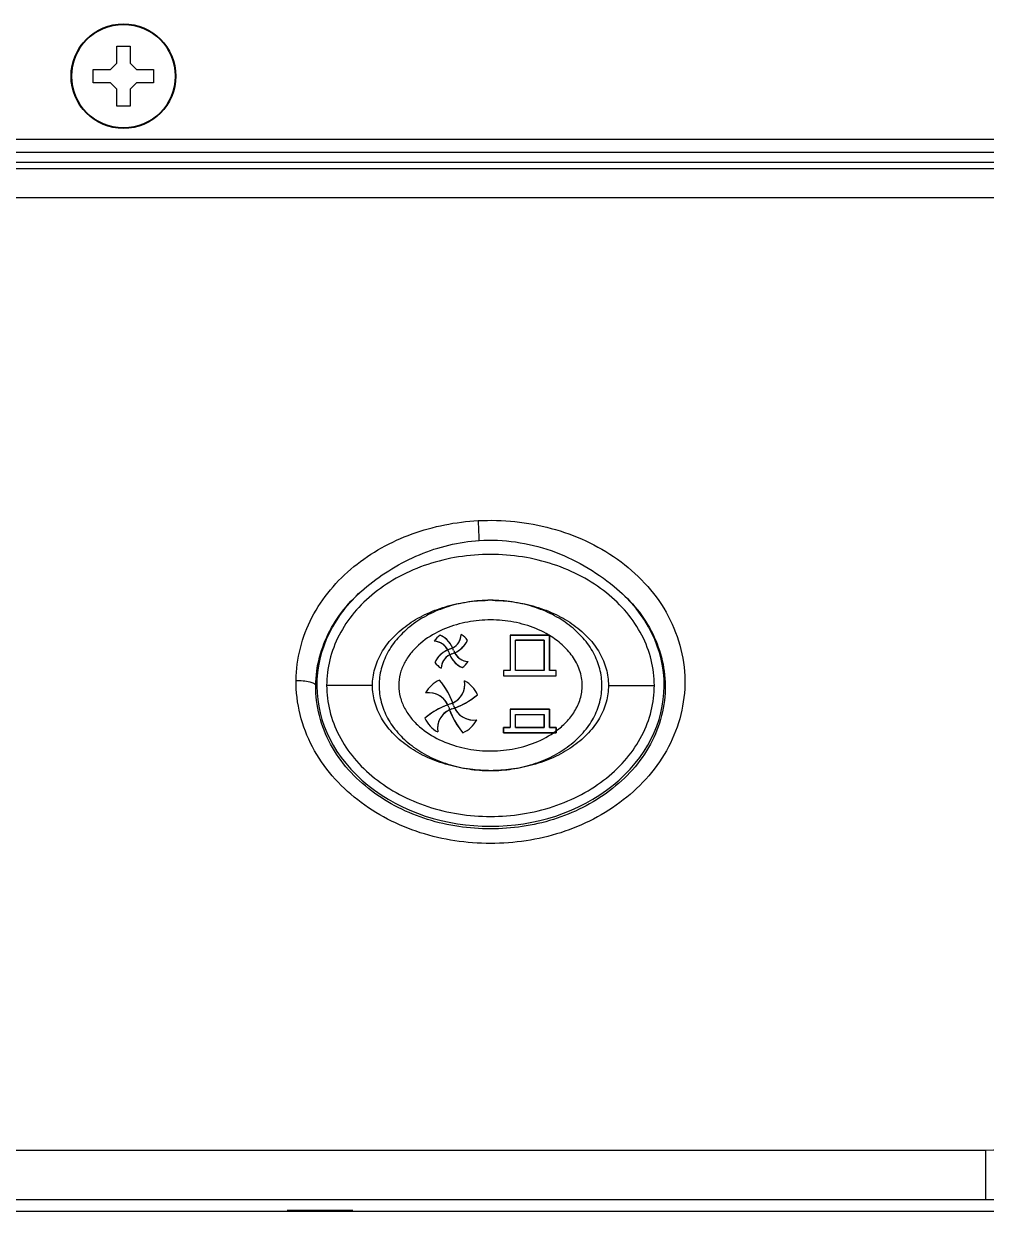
# Model space of a CAD drawing. Header units: millimetres. Extents: x -1319 to 3519, y -1539 to 2345.
# Drawn here: x 781.1 to 854.5, y -162.8 to -72.1 of the extents above; entities that cross this region are included whole.
import ezdxf

# ---------------------------------------------------------------- set-up
doc = ezdxf.new("R2010")
doc.units = ezdxf.units.MM
doc.header["$LTSCALE"] = 65.395
doc.layers.get('0').update_dxf_attribs({"linetype": 'CONTINUOUS'})

msp = doc.modelspace()

# ---------------------------------------------------------------- linework, layer by layer
at = {"linetype": 'Continuous'}
for p, q in [((788.16, -73.831), (789.16, -73.831)), ((788.16, -75.131), (788.16, -73.831)), ((789.16, -73.831), (789.16, -75.131)), ((787.66, -75.631), (788.16, -75.131)), ((789.16, -75.131), (789.66, -75.631)), ((786.36, -75.631), (787.66, -75.631)), ((786.36, -76.631), (786.36, -75.631)), ((789.66, -75.631), (790.96, -75.631)), ((790.96, -75.631), (790.96, -76.631)), ((787.66, -76.631), (786.36, -76.631)), ((788.16, -77.131), (787.66, -76.631)), ((789.66, -76.631), (789.16, -77.131)), ((790.96, -76.631), (789.66, -76.631)), ((788.16, -78.431), (788.16, -77.131)), ((789.16, -77.131), (789.16, -78.431)), ((789.16, -78.431), (788.16, -78.431)), ((233.06, -80.931), (1004.26, -80.931)), ((233.06, -81.931), (1004.26, -81.931)), ((1046.196, -83.202), (191.125, -83.202)), ((1004.26, -82.731), (233.06, -82.731)), ((922.66, -85.426), (314.66, -85.426)), ((821.16, -118.787), (818.16, -118.787)), ((818.16, -118.787), (821.16, -118.787)), ((818.16, -118.787), (818.16, -121.487)), ((818.16, -118.787), (818.16, -121.487)), ((820.76, -119.187), (818.56, -119.187)), ((818.56, -119.187), (820.76, -119.187)), ((818.56, -121.487), (818.56, -119.187)), ((818.56, -121.487), (818.56, -119.187)), ((820.76, -121.487), (820.76, -119.187)), ((820.76, -119.187), (820.76, -121.487)), ((821.16, -121.487), (821.16, -118.787)), ((821.16, -118.787), (821.16, -121.487)), ((818.16, -121.487), (817.66, -121.487)), ((818.16, -121.487), (817.66, -121.487)), ((817.66, -121.487), (817.66, -121.887)), ((817.66, -121.487), (817.66, -121.887)), ((817.66, -121.887), (821.66, -121.887)), ((817.66, -121.887), (821.66, -121.887)), ((820.76, -121.487), (818.56, -121.487)), ((820.76, -121.487), (818.56, -121.487)), ((821.66, -121.487), (821.16, -121.487)), ((821.66, -121.487), (821.16, -121.487)), ((821.66, -121.887), (821.66, -121.487)), ((821.66, -121.887), (821.66, -121.487)), ((807.66, -122.631), (804.16, -122.631)), ((825.66, -122.631), (829.16, -122.631)), ((821.16, -124.441), (818.16, -124.441)), ((818.16, -124.441), (821.16, -124.441)), ((818.16, -124.441), (818.16, -125.841)), ((818.16, -124.441), (818.16, -125.841)), ((818.56, -124.841), (820.76, -124.841)), ((818.56, -124.841), (820.76, -124.841)), ((818.56, -125.841), (818.56, -124.841)), ((818.56, -125.841), (818.56, -124.841)), ((820.76, -125.841), (820.76, -124.841)), ((820.76, -124.841), (820.76, -125.841)), ((821.16, -125.841), (821.16, -124.441)), ((821.16, -124.441), (821.16, -125.841)), ((818.16, -125.841), (817.66, -125.841)), ((817.66, -125.841), (818.16, -125.841)), ((817.66, -126.241), (817.66, -125.841)), ((817.66, -125.841), (817.66, -126.241)), ((820.76, -125.841), (818.56, -125.841)), ((818.56, -125.841), (820.76, -125.841)), ((821.66, -125.841), (821.16, -125.841)), ((821.16, -125.841), (821.66, -125.841)), ((821.66, -126.241), (821.66, -125.841)), ((821.66, -125.841), (821.66, -126.241)), ((821.66, -126.241), (817.66, -126.241)), ((817.66, -126.241), (821.66, -126.241)), ((854.442, -158.113), (382.878, -158.113)), ((854.442, -161.889), (854.442, -158.113)), ((854.442, -161.889), (382.878, -161.889)), ((622.552, -162.762), (969.768, -162.762))]:
    msp.add_line(p, q, dxfattribs=at)
for radius in [4, 3.945]:
    msp.add_circle((788.66, -76.131), radius, dxfattribs=at)
for centre, radius, start, end in [((813.66, -120.031), 1.5, 124.0172, 149.26357), ((813.66, -120.031), 1.5, 124.0172, 149.26357), ((812.329, -120.463), 1.2, 27.0339, 87.98526), ((812.329, -120.463), 1.2, 18, 87.98526), ((811.948, -120.587), 2, 24.16792, 64.12753), ((811.948, -120.587), 2, 18, 64.12753), ((813.227, -118.699), 1.2, 288, 357.98526), ((813.104, -118.319), 2, 288, 334.12753), ((813.227, -118.699), 1.2, 297.0339, 357.98526), ((813.104, -118.319), 2, 294.16792, 334.12753), ((813.66, -120.031), 1.5, 34.0172, 59.26357), ((813.66, -120.031), 1.5, 34.0172, 59.26357), ((817.562, -124.742), 6.931, 58.96831, 59.2138), ((817.592, -124.691), 6.872, 58.72141, 58.96831), ((814.216, -121.743), 2, 108, 154.12753), ((814.216, -121.743), 2, 114.16792, 154.12753), ((814.093, -121.362), 1.2, 108, 177.98526), ((814.093, -121.362), 1.2, 117.0339, 177.98526), ((815.372, -119.475), 2, 198, 244.12753), ((815.372, -119.475), 2, 204.16792, 244.12753), ((814.992, -119.598), 1.2, 198, 267.98526), ((814.992, -119.598), 1.2, 207.0339, 267.98526), ((813.66, -120.031), 1.5, 214.0172, 239.26357), ((813.66, -120.031), 1.5, 214.0172, 239.26357), ((813.66, -120.031), 1.5, 304.0172, 329.26357), ((813.66, -120.031), 1.5, 304.0172, 329.26357), ((813.66, -124.231), 2.2, 113.96357, 152.18439), ((813.66, -124.231), 2.2, 113.96357, 152.18439), ((808.334, -125.961), 5.8, 20.09537, 40.16391), ((808.334, -125.961), 5.8, 18, 40.16391), ((813.104, -122.519), 1.6, 288, 8.40593), ((813.104, -122.519), 1.6, 295.0408, 8.40593), ((813.66, -124.231), 2.2, 23.96357, 62.18439), ((813.66, -124.231), 2.2, 23.96357, 62.18439), ((811.948, -124.787), 1.6, 25.0408, 98.40593), ((811.948, -124.787), 1.6, 18, 98.40593), ((815.391, -129.557), 5.8, 108, 130.16391), ((815.391, -129.557), 5.8, 110.09537, 130.16391), ((811.93, -118.905), 5.8, 288, 310.16391), ((811.93, -118.905), 5.8, 290.09537, 310.16391), ((814.216, -125.943), 1.6, 108, 188.40593), ((814.216, -125.943), 1.6, 115.0408, 188.40593), ((818.986, -122.5), 5.8, 198, 220.16391), ((818.986, -122.5), 5.8, 200.09537, 220.16391), ((815.372, -123.675), 1.6, 198, 278.40593), ((815.372, -123.675), 1.6, 205.0408, 278.40593), ((813.66, -124.231), 2.2, 203.96357, 242.18439), ((813.66, -124.231), 2.2, 203.96357, 242.18439), ((813.66, -124.231), 2.2, 293.96357, 332.18439), ((813.66, -124.231), 2.2, 293.96357, 332.18439), ((817.5, -120.432), 7.039, 304.37721, 305.3083), ((817.598, -120.57), 6.869, 305.3109, 305.61231), ((817.671, -120.673), 6.743, 305.61126, 306.26422)]:
    msp.add_arc(centre, radius, start, end, dxfattribs=at)
msp.add_ellipse((816.66, -122.631), major_axis=(13.25, 0), ratio=0.811321, start_param=8.646207, end_param=13.345013, dxfattribs=at)
msp.add_ellipse((803.66, -162.701), major_axis=(2.5, 0), ratio=0.008727, dxfattribs=at)
for points, knots in [([(801.83, -122.243), (801.845, -120.591), (802.716, -117.227), (806.068, -113.304), (810.604, -110.814), (814.008, -110.143), (815.718, -110.054)], [0, 0, 0, 0, 0.245088, 0.493628, 0.745763, 1, 1, 1, 1]), ([(815.718, -110.054), (817.585, -109.957), (821.363, -110.341), (826.516, -112.687), (830.429, -116.767), (831.473, -120.443), (831.491, -122.243)], [0, 0, 0, 0, 0.254157, 0.506594, 0.755266, 1, 1, 1, 1]), ([(815.807, -111.567), (815.804, -111.462), (815.783, -110.958), (815.757, -110.454), (815.734, -110.055)], [0, 0, 0, 0, 0.20739, 1, 1, 1, 1]), ([(815.807, -111.567), (817.646, -111.449), (821.409, -112.012), (824.667, -113.909), (826.092, -115.081)], [0, 0, 0, 0, 0.499617, 1, 1, 1, 1]), ([(807.227, -115.081), (808.436, -114.087), (811.144, -112.426), (814.247, -111.667), (815.807, -111.567)], [0, 0, 0, 0, 0.50022, 1, 1, 1, 1]), ([(803.329, -122.631), (803.344, -121.193), (804.122, -118.26), (806.089, -116.005), (807.226, -115.082)], [0, 0, 0, 0, 0.495279, 1, 1, 1, 1]), ([(826.09, -115.079), (827.229, -116.002), (829.197, -118.258), (829.976, -121.192), (829.992, -122.631)], [0, 0, 0, 0, 0.504682, 1, 1, 1, 1]), ([(807.66, -122.631), (807.66, -122.205), (807.776, -121.354), (808.292, -120.127), (809.129, -118.996), (810.255, -118.005), (811.628, -117.191), (813.194, -116.587), (814.827, -116.229), (815.934, -116.141), (816.454, -116.132)], [0, 0, 0, 0, 0.126846, 0.253692, 0.380537, 0.507383, 0.634229, 0.761075, 0.88792, 1, 1, 1, 1]), ([(816.818, -116.132), (817.354, -116.139), (818.478, -116.226), (820.126, -116.587), (821.692, -117.191), (823.065, -118.005), (824.192, -118.996), (825.029, -120.127), (825.544, -121.354), (825.66, -122.205), (825.66, -122.631)], [0, 0, 0, 0, 0.1151, 0.241514, 0.367929, 0.494343, 0.620757, 0.747171, 0.873586, 1, 1, 1, 1]), ([(821.109, -118.787), (820.604, -118.487), (819.517, -118.01), (817.783, -117.642), (816.011, -117.598), (814.26, -117.879), (812.596, -118.497), (811.358, -119.321), (810.546, -120.177), (810.059, -120.919), (809.736, -121.747), (809.66, -122.337), (809.66, -122.631)], [0, 0, 0, 0, 0.124971, 0.249985, 0.375029, 0.50006, 0.625047, 0.74992, 0.812484, 0.875029, 0.93753, 1, 1, 1, 1]), ([(823.66, -122.631), (823.66, -122.235), (823.52, -121.438), (822.954, -120.377), (822.145, -119.493), (821.499, -119.024), (821.16, -118.818)], [0, 0, 0, 0, 0.249578, 0.499496, 0.749686, 1, 1, 1, 1]), ([(831.491, -122.243), (831.506, -123.987), (830.6, -127.567), (826.971, -131.651), (822.098, -134.16), (816.66, -134.955), (811.222, -134.161), (806.35, -131.65), (802.719, -127.567), (801.814, -123.987), (801.83, -122.243)], [0, 0, 0, 0, 0.122548, 0.246883, 0.373004, 0.499998, 0.626996, 0.753118, 0.877454, 1, 1, 1, 1]), ([(801.83, -122.243), (802.179, -122.246), (802.66, -122.29), (803.151, -122.439), (803.32, -122.567), (803.329, -122.631)], [0, 0, 0, 0, 0.658251, 0.878265, 1, 1, 1, 1]), ([(829.992, -122.631), (830.008, -124.173), (829.177, -127.351), (825.888, -130.926), (821.522, -133.121), (816.66, -133.809), (811.799, -133.121), (807.432, -130.926), (804.143, -127.351), (803.312, -124.173), (803.329, -122.631)], [0, 0, 0, 0, 0.121683, 0.245944, 0.37244, 0.499998, 0.627559, 0.754059, 0.878321, 1, 1, 1, 1]), ([(816.502, -129.13), (815.966, -129.123), (814.842, -129.036), (813.194, -128.675), (811.628, -128.07), (810.255, -127.257), (809.129, -126.265), (808.292, -125.134), (807.776, -123.907), (807.66, -123.056), (807.66, -122.631)], [0, 0, 0, 0, 0.1151, 0.241514, 0.367929, 0.494343, 0.620757, 0.747171, 0.873586, 1, 1, 1, 1]), ([(809.66, -122.631), (809.66, -122.933), (809.741, -123.541), (810.083, -124.392), (810.596, -125.149), (811.448, -126.016), (812.742, -126.84), (814.471, -127.438), (816.283, -127.681), (818.108, -127.58), (819.88, -127.132), (820.975, -126.582), (821.475, -126.241)], [0, 0, 0, 0, 0.062469, 0.12497, 0.187514, 0.250079, 0.374963, 0.499959, 0.624997, 0.750044, 0.875055, 1, 1, 1, 1]), ([(825.66, -122.631), (825.66, -123.056), (825.544, -123.907), (825.029, -125.134), (824.192, -126.265), (823.065, -127.257), (821.692, -128.07), (820.126, -128.675), (818.493, -129.032), (817.386, -129.12), (816.866, -129.129)], [0, 0, 0, 0, 0.126846, 0.253692, 0.380537, 0.507383, 0.634229, 0.761075, 0.88792, 1, 1, 1, 1]), ([(821.66, -126.11), (821.939, -125.905), (822.467, -125.448), (823.113, -124.625), (823.554, -123.673), (823.66, -122.977), (823.66, -122.631)], [0, 0, 0, 0, 0.250244, 0.500379, 0.750306, 1, 1, 1, 1]), ([(886.427, -140.069), (884.794, -142.766), (880.804, -147.789), (873.099, -153.583), (864.117, -157.268), (857.662, -158.113), (854.442, -158.113)], [0, 0, 0, 0, 0.24716, 0.496466, 0.747665, 1, 1, 1, 1]), ([(889.19, -142.068), (887.435, -145.03), (883.125, -150.548), (874.755, -156.915), (864.979, -160.962), (857.948, -161.889), (854.442, -161.889)], [0, 0, 0, 0, 0.247534, 0.496947, 0.747994, 1, 1, 1, 1])]:
    msp.add_open_spline(points, degree=3, knots=knots, dxfattribs=at)
for points in [[(829.16, -122.631), (829.16, -121.976), (828.999, -120.667), (828.283, -118.779), (827.12, -117.039), (825.556, -115.514), (823.649, -114.262), (821.474, -113.332), (819.114, -112.76), (816.66, -112.566), (814.206, -112.76), (811.846, -113.332), (809.671, -114.262), (807.764, -115.514), (806.2, -117.039), (805.037, -118.779), (804.321, -120.667), (804.16, -121.976), (804.16, -122.631)], [(825.16, -122.631), (825.16, -122.205), (825.05, -121.354), (824.564, -120.127), (823.773, -118.996), (822.709, -118.005), (821.413, -117.191), (819.934, -116.587), (818.329, -116.215), (816.66, -116.089), (814.991, -116.215), (813.386, -116.587), (811.907, -117.191), (810.611, -118.005), (809.547, -118.996), (808.756, -120.127), (808.27, -121.354), (808.16, -122.205), (808.16, -122.631)], [(804.16, -122.631), (804.16, -123.285), (804.321, -124.594), (805.037, -126.482), (806.2, -128.222), (807.764, -129.747), (809.671, -130.999), (811.846, -131.929), (814.206, -132.502), (816.66, -132.695), (819.114, -132.502), (821.474, -131.929), (823.649, -130.999), (825.556, -129.747), (827.12, -128.222), (828.283, -126.482), (828.999, -124.594), (829.16, -123.285), (829.16, -122.631)], [(808.16, -122.631), (808.16, -123.056), (808.27, -123.907), (808.756, -125.134), (809.547, -126.265), (810.611, -127.257), (811.907, -128.07), (813.386, -128.675), (814.991, -129.047), (816.66, -129.173), (818.329, -129.047), (819.934, -128.675), (821.413, -128.07), (822.709, -127.257), (823.773, -126.265), (824.564, -125.134), (825.05, -123.907), (825.16, -123.056), (825.16, -122.631)]]:
    msp.add_open_spline(points, degree=3, dxfattribs=at)

doc.saveas('drawing.dxf')
